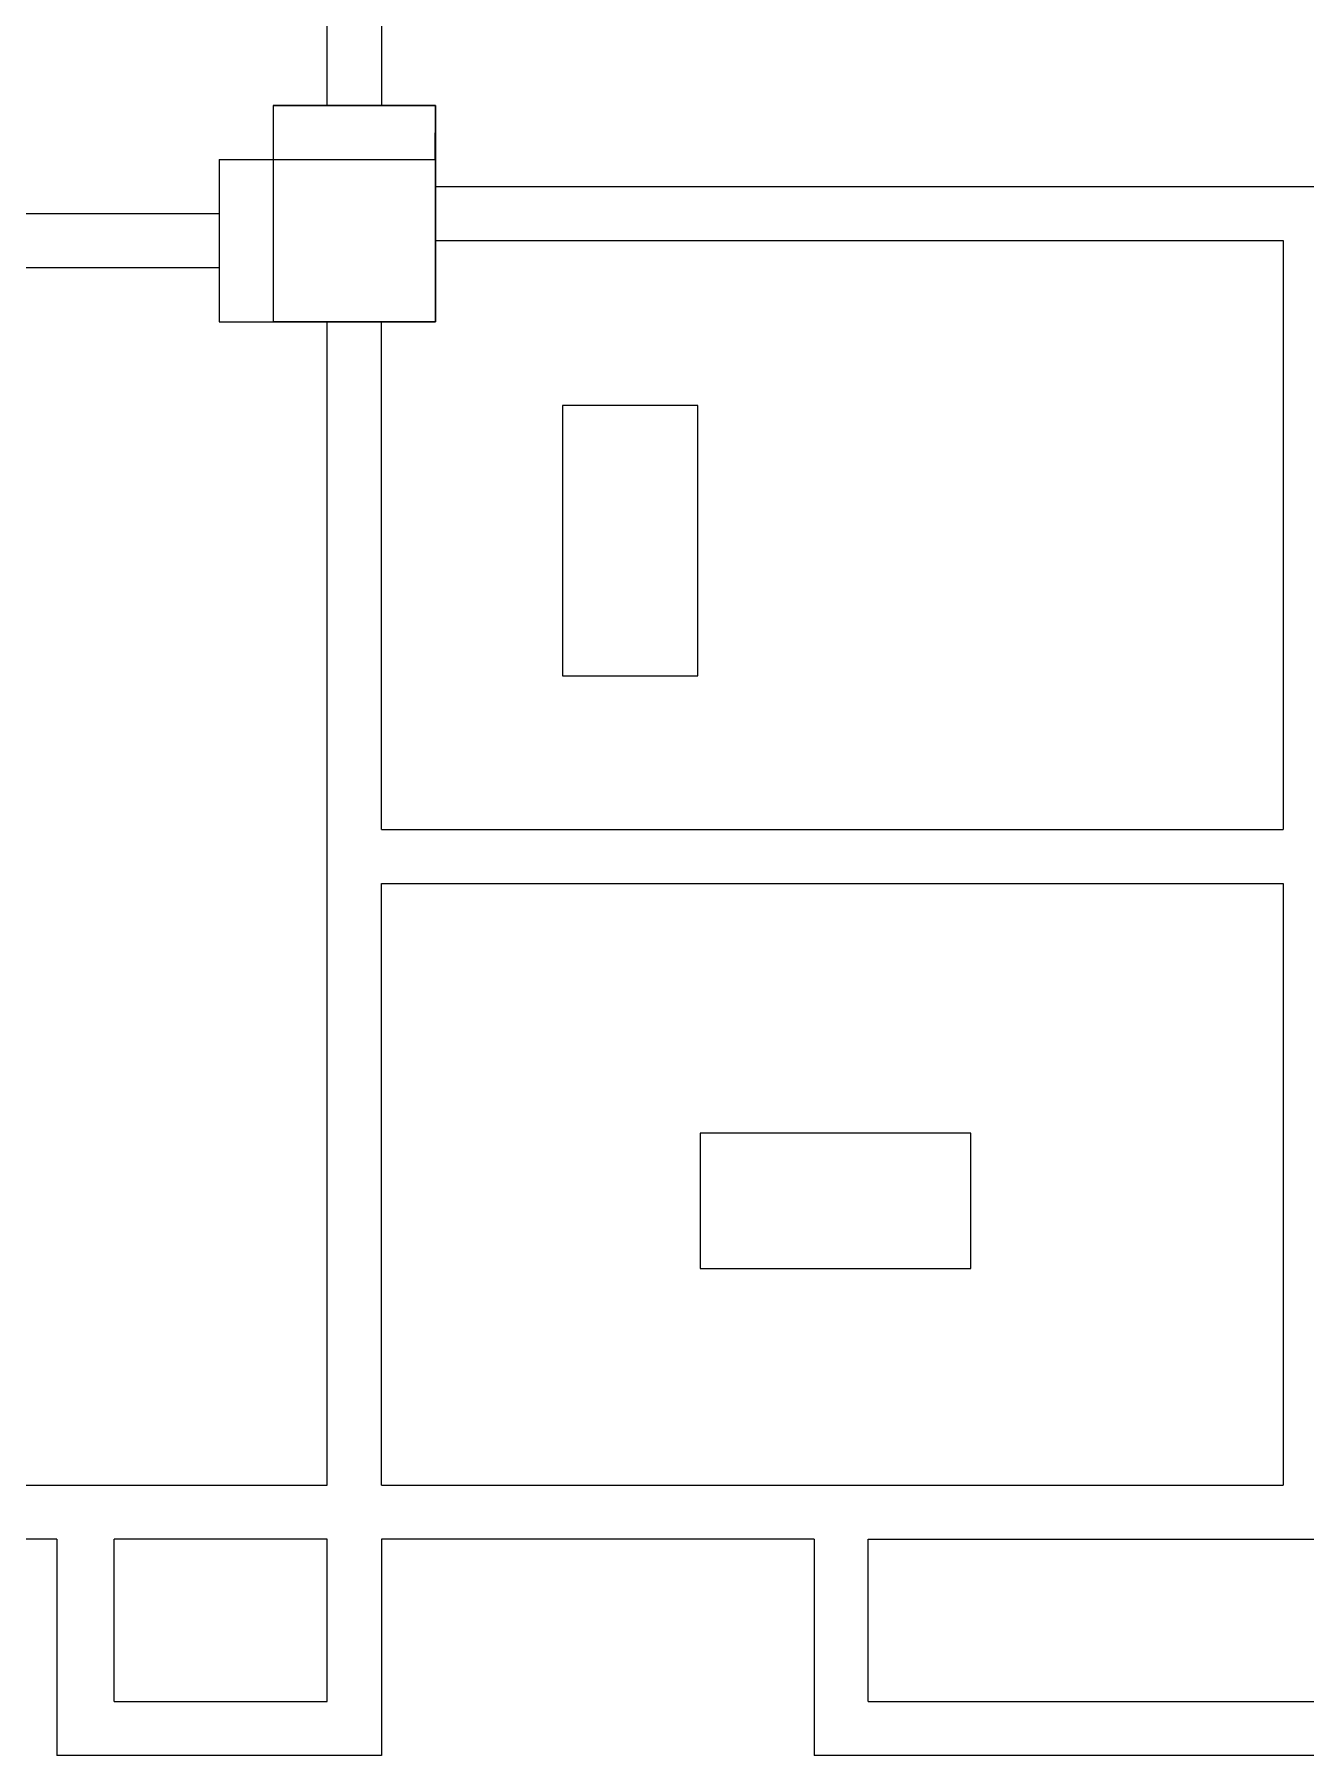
# Model space of a CAD drawing. Extents: x -19 to 297, y 0 to 420.
# Drawn here: x 222.46 to 234.21, y 235.02 to 250.93 of the extents above; entities that cross this region are included whole.
import ezdxf

# ---------------------------------------------------------------- set-up
doc = ezdxf.new("R2010")
doc.units = 0
doc.header["$MEASUREMENT"] = 0
doc.linetypes.add('K5LT_BASIC', pattern=[0])
doc.layers.add('Системный слой', color=7, linetype='Continuous')

# ---------------------------------------------------------------- blocks, each defined once
blk = doc.blocks.new('*U')
at = {"layer": 'Системный слой', "color": 5, "linetype": 'K5LT_BASIC'}
for p, q in [((226.167, 250.269), (224.667, 250.269)), ((224.667, 250.269), (224.667, 248.269)), ((226.167, 248.269), (226.167, 250.269)), ((224.667, 248.269), (226.167, 248.269)), ((228.591, 247.496), (227.341, 247.496)), ((227.341, 247.496), (227.341, 244.996)), ((228.591, 244.996), (228.591, 247.496)), ((227.341, 244.996), (228.591, 244.996)), ((231.115, 240.77), (228.615, 240.77)), ((228.615, 240.77), (228.615, 239.52)), ((231.115, 239.52), (231.115, 240.77)), ((228.615, 239.52), (231.115, 239.52))]:
    blk.add_line(p, q, dxfattribs=at)

msp = doc.modelspace()

# ---------------------------------------------------------------- linework, layer by layer
at = {"layer": 'Системный слой', "color": 5, "linetype": 'K5LT_BASIC'}
for p, q in [((225.167, 250.269), (225.167, 255.769)), ((225.667, 255.769), (225.667, 250.269)), ((224.667, 250.269), (226.167, 250.269)), ((224.667, 250.269), (224.667, 248.269)), ((226.167, 250.269), (225.167, 250.269)), ((226.166, 249.769), (226.167, 250.269)), ((226.167, 250.269), (226.167, 248.269)), ((226.167, 248.269), (226.167, 250.269)), ((224.167, 249.769), (224.167, 248.269)), ((224.167, 249.769), (226.167, 249.769)), ((226.167, 249.769), (226.167, 248.269)), ((226.166, 249.519), (240.166, 249.519)), ((218.167, 249.269), (224.167, 249.269)), ((226.167, 249.019), (234, 249.019)), ((234, 249.019), (234, 243.578)), ((224.167, 248.769), (218.167, 248.769)), ((224.167, 248.269), (226.167, 248.269)), ((226.167, 248.269), (224.667, 248.269)), ((225.417, 248.269), (224.667, 248.269)), ((225.167, 237.519), (225.167, 248.269)), ((225.667, 243.578), (225.667, 248.269)), ((225.667, 243.578), (234, 243.578)), ((225.667, 237.519), (225.667, 243.078)), ((225.667, 243.078), (234, 243.078)), ((234, 243.078), (234, 237.519)), ((218.667, 237.519), (225.167, 237.519)), ((225.667, 237.519), (234, 237.519)), ((222.667, 237.019), (218.667, 237.019)), ((222.667, 237.019), (222.667, 235.019)), ((223.197, 235.519), (223.197, 237.019)), ((225.167, 237.019), (223.197, 237.019)), ((225.167, 235.519), (225.167, 237.019)), ((225.667, 237.019), (225.667, 235.019)), ((229.667, 237.019), (225.667, 237.019)), ((229.667, 237.019), (229.667, 235.019)), ((230.167, 235.519), (230.167, 237.019)), ((230.167, 237.019), (240.667, 237.019)), ((223.197, 235.519), (225.167, 235.519)), ((230.167, 235.519), (242.167, 235.519)), ((225.667, 235.019), (222.667, 235.019)), ((242.667, 235.019), (229.667, 235.019))]:
    msp.add_line(p, q, dxfattribs=at)

# ---------------------------------------------------------------- block references
at = {"layer": 'Системный слой'}
msp.add_blockref('*U', (0, 0), dxfattribs=at)
msp.add_blockref('*U', (0, 0), dxfattribs=at)
msp.add_blockref('*U', (0, 0), dxfattribs=at)
msp.add_blockref('*U', (0, 0), dxfattribs=at)
msp.add_blockref('*U', (0, 0), dxfattribs=at)
msp.add_blockref('*U', (0, 0), dxfattribs=at)
msp.add_blockref('*U', (0, 0), dxfattribs=at)
msp.add_blockref('*U', (0, 0), dxfattribs=at)
msp.add_blockref('*U', (0, 0), dxfattribs=at)
msp.add_blockref('*U', (0, 0), dxfattribs=at)
msp.add_blockref('*U', (0, 0), dxfattribs=at)
msp.add_blockref('*U', (0, 0), dxfattribs=at)
msp.add_blockref('*U', (0, 0), dxfattribs=at)
msp.add_blockref('*U', (0, 0), dxfattribs=at)
msp.add_blockref('*U', (0, 0), dxfattribs=at)
msp.add_blockref('*U', (0, 0), dxfattribs=at)
msp.add_blockref('*U', (0, 0), dxfattribs=at)
msp.add_blockref('*U', (0, 0), dxfattribs=at)
msp.add_blockref('*U', (0, 0), dxfattribs=at)
msp.add_blockref('*U', (0, 0), dxfattribs=at)
msp.add_blockref('*U', (0, 0), dxfattribs=at)
msp.add_blockref('*U', (0, 0), dxfattribs=at)
msp.add_blockref('*U', (0, 0), dxfattribs=at)
msp.add_blockref('*U', (0, 0), dxfattribs=at)
msp.add_blockref('*U', (0, 0), dxfattribs=at)
msp.add_blockref('*U', (0, 0), dxfattribs=at)
msp.add_blockref('*U', (0, 0), dxfattribs=at)
msp.add_blockref('*U', (0, 0), dxfattribs=at)
msp.add_blockref('*U', (0, 0), dxfattribs=at)
msp.add_blockref('*U', (0, 0), dxfattribs=at)
msp.add_blockref('*U', (0, 0), dxfattribs=at)
msp.add_blockref('*U', (0, 0), dxfattribs=at)
msp.add_blockref('*U', (0, 0), dxfattribs=at)
msp.add_blockref('*U', (0, 0), dxfattribs=at)
msp.add_blockref('*U', (0, 0), dxfattribs=at)
msp.add_blockref('*U', (0, 0), dxfattribs=at)
msp.add_blockref('*U', (0, 0), dxfattribs=at)
msp.add_blockref('*U', (0, 0), dxfattribs=at)
msp.add_blockref('*U', (0, 0), dxfattribs=at)
msp.add_blockref('*U', (0, 0), dxfattribs=at)
msp.add_blockref('*U', (0, 0), dxfattribs=at)
msp.add_blockref('*U', (0, 0), dxfattribs=at)
msp.add_blockref('*U', (0, 0), dxfattribs=at)
msp.add_blockref('*U', (0, 0), dxfattribs=at)
msp.add_blockref('*U', (0, 0), dxfattribs=at)
msp.add_blockref('*U', (0, 0), dxfattribs=at)
msp.add_blockref('*U', (0, 0), dxfattribs=at)
msp.add_blockref('*U', (0, 0), dxfattribs=at)
msp.add_blockref('*U', (0, 0), dxfattribs=at)
msp.add_blockref('*U', (0, 0), dxfattribs=at)
msp.add_blockref('*U', (0, 0), dxfattribs=at)
msp.add_blockref('*U', (0, 0), dxfattribs=at)
msp.add_blockref('*U', (0, 0), dxfattribs=at)
msp.add_blockref('*U', (0, 0), dxfattribs=at)
msp.add_blockref('*U', (0, 0), dxfattribs=at)
msp.add_blockref('*U', (0, 0), dxfattribs=at)
msp.add_blockref('*U', (0, 0), dxfattribs=at)
msp.add_blockref('*U', (0, 0), dxfattribs=at)
msp.add_blockref('*U', (0, 0), dxfattribs=at)
msp.add_blockref('*U', (0, 0), dxfattribs=at)
msp.add_blockref('*U', (0, 0), dxfattribs=at)
msp.add_blockref('*U', (0, 0), dxfattribs=at)
msp.add_blockref('*U', (0, 0), dxfattribs=at)
msp.add_blockref('*U', (0, 0), dxfattribs=at)
msp.add_blockref('*U', (0, 0), dxfattribs=at)
msp.add_blockref('*U', (0, 0), dxfattribs=at)
msp.add_blockref('*U', (0, 0), dxfattribs=at)
msp.add_blockref('*U', (0, 0), dxfattribs=at)
msp.add_blockref('*U', (0, 0), dxfattribs=at)
msp.add_blockref('*U', (0, 0), dxfattribs=at)
msp.add_blockref('*U', (0, 0), dxfattribs=at)
msp.add_blockref('*U', (0, 0), dxfattribs=at)
msp.add_blockref('*U', (0, 0), dxfattribs=at)
msp.add_blockref('*U', (0, 0), dxfattribs=at)
msp.add_blockref('*U', (0, 0), dxfattribs=at)
msp.add_blockref('*U', (0, 0), dxfattribs=at)
msp.add_blockref('*U', (0, 0), dxfattribs=at)
msp.add_blockref('*U', (0, 0), dxfattribs=at)
msp.add_blockref('*U', (0, 0), dxfattribs=at)
msp.add_blockref('*U', (0, 0), dxfattribs=at)
msp.add_blockref('*U', (0, 0), dxfattribs=at)
msp.add_blockref('*U', (0, 0), dxfattribs=at)
msp.add_blockref('*U', (0, 0), dxfattribs=at)
msp.add_blockref('*U', (0, 0), dxfattribs=at)
msp.add_blockref('*U', (0, 0), dxfattribs=at)
msp.add_blockref('*U', (0, 0), dxfattribs=at)
msp.add_blockref('*U', (0, 0), dxfattribs=at)
msp.add_blockref('*U', (0, 0), dxfattribs=at)
msp.add_blockref('*U', (0, 0), dxfattribs=at)
msp.add_blockref('*U', (0, 0), dxfattribs=at)
msp.add_blockref('*U', (0, 0), dxfattribs=at)
msp.add_blockref('*U', (0, 0), dxfattribs=at)
msp.add_blockref('*U', (0, 0), dxfattribs=at)
msp.add_blockref('*U', (0, 0), dxfattribs=at)
msp.add_blockref('*U', (0, 0), dxfattribs=at)
msp.add_blockref('*U', (0, 0), dxfattribs=at)
msp.add_blockref('*U', (0, 0), dxfattribs=at)
msp.add_blockref('*U', (0, 0), dxfattribs=at)
msp.add_blockref('*U', (0, 0), dxfattribs=at)
msp.add_blockref('*U', (0, 0), dxfattribs=at)
msp.add_blockref('*U', (0, 0), dxfattribs=at)
msp.add_blockref('*U', (0, 0), dxfattribs=at)
msp.add_blockref('*U', (0, 0), dxfattribs=at)
msp.add_blockref('*U', (0, 0), dxfattribs=at)
msp.add_blockref('*U', (0, 0), dxfattribs=at)
msp.add_blockref('*U', (0, 0), dxfattribs=at)
msp.add_blockref('*U', (0, 0), dxfattribs=at)
msp.add_blockref('*U', (0, 0), dxfattribs=at)
msp.add_blockref('*U', (0, 0), dxfattribs=at)
msp.add_blockref('*U', (0, 0), dxfattribs=at)
msp.add_blockref('*U', (0, 0), dxfattribs=at)
msp.add_blockref('*U', (0, 0), dxfattribs=at)
msp.add_blockref('*U', (0, 0), dxfattribs=at)
msp.add_blockref('*U', (0, 0), dxfattribs=at)
msp.add_blockref('*U', (0, 0), dxfattribs=at)
msp.add_blockref('*U', (0, 0), dxfattribs=at)
msp.add_blockref('*U', (0, 0), dxfattribs=at)
msp.add_blockref('*U', (0, 0), dxfattribs=at)
msp.add_blockref('*U', (0, 0), dxfattribs=at)
msp.add_blockref('*U', (0, 0), dxfattribs=at)
msp.add_blockref('*U', (0, 0), dxfattribs=at)
msp.add_blockref('*U', (0, 0), dxfattribs=at)
msp.add_blockref('*U', (0, 0), dxfattribs=at)
msp.add_blockref('*U', (0, 0), dxfattribs=at)
msp.add_blockref('*U', (0, 0), dxfattribs=at)
msp.add_blockref('*U', (0, 0), dxfattribs=at)
msp.add_blockref('*U', (0, 0), dxfattribs=at)
msp.add_blockref('*U', (0, 0), dxfattribs=at)
msp.add_blockref('*U', (0, 0), dxfattribs=at)
msp.add_blockref('*U', (0, 0), dxfattribs=at)
msp.add_blockref('*U', (0, 0), dxfattribs=at)
msp.add_blockref('*U', (0, 0), dxfattribs=at)
msp.add_blockref('*U', (0, 0), dxfattribs=at)
msp.add_blockref('*U', (0, 0), dxfattribs=at)
msp.add_blockref('*U', (0, 0), dxfattribs=at)
msp.add_blockref('*U', (0, 0), dxfattribs=at)
msp.add_blockref('*U', (0, 0), dxfattribs=at)
msp.add_blockref('*U', (0, 0), dxfattribs=at)
msp.add_blockref('*U', (0, 0), dxfattribs=at)
msp.add_blockref('*U', (0, 0), dxfattribs=at)
msp.add_blockref('*U', (0, 0), dxfattribs=at)
msp.add_blockref('*U', (0, 0), dxfattribs=at)
msp.add_blockref('*U', (0, 0), dxfattribs=at)
msp.add_blockref('*U', (0, 0), dxfattribs=at)
msp.add_blockref('*U', (0, 0), dxfattribs=at)
msp.add_blockref('*U', (0, 0), dxfattribs=at)
msp.add_blockref('*U', (0, 0), dxfattribs=at)
msp.add_blockref('*U', (0, 0), dxfattribs=at)
msp.add_blockref('*U', (0, 0), dxfattribs=at)
msp.add_blockref('*U', (0, 0), dxfattribs=at)
msp.add_blockref('*U', (0, 0), dxfattribs=at)
msp.add_blockref('*U', (0, 0), dxfattribs=at)
msp.add_blockref('*U', (0, 0), dxfattribs=at)
msp.add_blockref('*U', (0, 0), dxfattribs=at)
msp.add_blockref('*U', (0, 0), dxfattribs=at)
msp.add_blockref('*U', (0, 0), dxfattribs=at)
msp.add_blockref('*U', (0, 0), dxfattribs=at)
msp.add_blockref('*U', (0, 0), dxfattribs=at)
msp.add_blockref('*U', (0, 0), dxfattribs=at)
msp.add_blockref('*U', (0, 0), dxfattribs=at)
msp.add_blockref('*U', (0, 0), dxfattribs=at)
msp.add_blockref('*U', (0, 0), dxfattribs=at)
msp.add_blockref('*U', (0, 0), dxfattribs=at)
msp.add_blockref('*U', (0, 0), dxfattribs=at)
msp.add_blockref('*U', (0, 0), dxfattribs=at)
msp.add_blockref('*U', (0, 0), dxfattribs=at)
msp.add_blockref('*U', (0, 0), dxfattribs=at)
msp.add_blockref('*U', (0, 0), dxfattribs=at)
msp.add_blockref('*U', (0, 0), dxfattribs=at)
msp.add_blockref('*U', (0, 0), dxfattribs=at)
msp.add_blockref('*U', (0, 0), dxfattribs=at)
msp.add_blockref('*U', (0, 0), dxfattribs=at)
msp.add_blockref('*U', (0, 0), dxfattribs=at)
msp.add_blockref('*U', (0, 0), dxfattribs=at)
msp.add_blockref('*U', (0, 0), dxfattribs=at)
msp.add_blockref('*U', (0, 0), dxfattribs=at)
msp.add_blockref('*U', (0, 0), dxfattribs=at)
msp.add_blockref('*U', (0, 0), dxfattribs=at)
msp.add_blockref('*U', (0, 0), dxfattribs=at)
msp.add_blockref('*U', (0, 0), dxfattribs=at)
msp.add_blockref('*U', (0, 0), dxfattribs=at)
msp.add_blockref('*U', (0, 0), dxfattribs=at)
msp.add_blockref('*U', (0, 0), dxfattribs=at)
msp.add_blockref('*U', (0, 0), dxfattribs=at)
msp.add_blockref('*U', (0, 0), dxfattribs=at)
msp.add_blockref('*U', (0, 0), dxfattribs=at)
msp.add_blockref('*U', (0, 0), dxfattribs=at)
msp.add_blockref('*U', (0, 0), dxfattribs=at)
msp.add_blockref('*U', (0, 0), dxfattribs=at)
msp.add_blockref('*U', (0, 0), dxfattribs=at)
msp.add_blockref('*U', (0, 0), dxfattribs=at)
msp.add_blockref('*U', (0, 0), dxfattribs=at)
msp.add_blockref('*U', (0, 0), dxfattribs=at)
msp.add_blockref('*U', (0, 0), dxfattribs=at)
msp.add_blockref('*U', (0, 0), dxfattribs=at)
msp.add_blockref('*U', (0, 0), dxfattribs=at)
msp.add_blockref('*U', (0, 0), dxfattribs=at)
msp.add_blockref('*U', (0, 0), dxfattribs=at)
msp.add_blockref('*U', (0, 0), dxfattribs=at)
msp.add_blockref('*U', (0, 0), dxfattribs=at)
msp.add_blockref('*U', (0, 0), dxfattribs=at)
msp.add_blockref('*U', (0, 0), dxfattribs=at)
msp.add_blockref('*U', (0, 0), dxfattribs=at)
msp.add_blockref('*U', (0, 0), dxfattribs=at)
msp.add_blockref('*U', (0, 0), dxfattribs=at)
msp.add_blockref('*U', (0, 0), dxfattribs=at)
msp.add_blockref('*U', (0, 0), dxfattribs=at)
msp.add_blockref('*U', (0, 0), dxfattribs=at)
msp.add_blockref('*U', (0, 0), dxfattribs=at)
msp.add_blockref('*U', (0, 0), dxfattribs=at)
msp.add_blockref('*U', (0, 0), dxfattribs=at)
msp.add_blockref('*U', (0, 0), dxfattribs=at)
msp.add_blockref('*U', (0, 0), dxfattribs=at)
msp.add_blockref('*U', (0, 0), dxfattribs=at)
msp.add_blockref('*U', (0, 0), dxfattribs=at)
msp.add_blockref('*U', (0, 0), dxfattribs=at)
msp.add_blockref('*U', (0, 0), dxfattribs=at)
msp.add_blockref('*U', (0, 0), dxfattribs=at)
msp.add_blockref('*U', (0, 0), dxfattribs=at)
msp.add_blockref('*U', (0, 0), dxfattribs=at)
msp.add_blockref('*U', (0, 0), dxfattribs=at)
msp.add_blockref('*U', (0, 0), dxfattribs=at)
msp.add_blockref('*U', (0, 0), dxfattribs=at)
msp.add_blockref('*U', (0, 0), dxfattribs=at)
msp.add_blockref('*U', (0, 0), dxfattribs=at)
msp.add_blockref('*U', (0, 0), dxfattribs=at)
msp.add_blockref('*U', (0, 0), dxfattribs=at)
msp.add_blockref('*U', (0, 0), dxfattribs=at)
msp.add_blockref('*U', (0, 0), dxfattribs=at)
msp.add_blockref('*U', (0, 0), dxfattribs=at)
msp.add_blockref('*U', (0, 0), dxfattribs=at)
msp.add_blockref('*U', (0, 0), dxfattribs=at)
msp.add_blockref('*U', (0, 0), dxfattribs=at)
msp.add_blockref('*U', (0, 0), dxfattribs=at)
msp.add_blockref('*U', (0, 0), dxfattribs=at)
msp.add_blockref('*U', (0, 0), dxfattribs=at)
msp.add_blockref('*U', (0, 0), dxfattribs=at)
msp.add_blockref('*U', (0, 0), dxfattribs=at)
msp.add_blockref('*U', (0, 0), dxfattribs=at)
msp.add_blockref('*U', (0, 0), dxfattribs=at)
msp.add_blockref('*U', (0, 0), dxfattribs=at)
msp.add_blockref('*U', (0, 0), dxfattribs=at)
msp.add_blockref('*U', (0, 0), dxfattribs=at)
msp.add_blockref('*U', (0, 0), dxfattribs=at)
msp.add_blockref('*U', (0, 0), dxfattribs=at)
msp.add_blockref('*U', (0, 0), dxfattribs=at)
msp.add_blockref('*U', (0, 0), dxfattribs=at)
msp.add_blockref('*U', (0, 0), dxfattribs=at)
msp.add_blockref('*U', (0, 0), dxfattribs=at)
msp.add_blockref('*U', (0, 0), dxfattribs=at)
msp.add_blockref('*U', (0, 0), dxfattribs=at)
msp.add_blockref('*U', (0, 0), dxfattribs=at)
msp.add_blockref('*U', (0, 0), dxfattribs=at)
msp.add_blockref('*U', (0, 0), dxfattribs=at)
msp.add_blockref('*U', (0, 0), dxfattribs=at)
msp.add_blockref('*U', (0, 0), dxfattribs=at)
msp.add_blockref('*U', (0, 0), dxfattribs=at)
msp.add_blockref('*U', (0, 0), dxfattribs=at)
msp.add_blockref('*U', (0, 0), dxfattribs=at)
msp.add_blockref('*U', (0, 0), dxfattribs=at)
msp.add_blockref('*U', (0, 0), dxfattribs=at)
msp.add_blockref('*U', (0, 0), dxfattribs=at)
msp.add_blockref('*U', (0, 0), dxfattribs=at)
msp.add_blockref('*U', (0, 0), dxfattribs=at)
msp.add_blockref('*U', (0, 0), dxfattribs=at)
msp.add_blockref('*U', (0, 0), dxfattribs=at)
msp.add_blockref('*U', (0, 0), dxfattribs=at)
msp.add_blockref('*U', (0, 0), dxfattribs=at)
msp.add_blockref('*U', (0, 0), dxfattribs=at)
msp.add_blockref('*U', (0, 0), dxfattribs=at)
msp.add_blockref('*U', (0, 0), dxfattribs=at)
msp.add_blockref('*U', (0, 0), dxfattribs=at)
msp.add_blockref('*U', (0, 0), dxfattribs=at)
msp.add_blockref('*U', (0, 0), dxfattribs=at)
msp.add_blockref('*U', (0, 0), dxfattribs=at)
msp.add_blockref('*U', (0, 0), dxfattribs=at)
msp.add_blockref('*U', (0, 0), dxfattribs=at)
msp.add_blockref('*U', (0, 0), dxfattribs=at)
msp.add_blockref('*U', (0, 0), dxfattribs=at)
msp.add_blockref('*U', (0, 0), dxfattribs=at)
msp.add_blockref('*U', (0, 0), dxfattribs=at)
msp.add_blockref('*U', (0, 0), dxfattribs=at)
msp.add_blockref('*U', (0, 0), dxfattribs=at)
msp.add_blockref('*U', (0, 0), dxfattribs=at)
msp.add_blockref('*U', (0, 0), dxfattribs=at)
msp.add_blockref('*U', (0, 0), dxfattribs=at)
msp.add_blockref('*U', (0, 0), dxfattribs=at)
msp.add_blockref('*U', (0, 0), dxfattribs=at)
msp.add_blockref('*U', (0, 0), dxfattribs=at)
msp.add_blockref('*U', (0, 0), dxfattribs=at)
msp.add_blockref('*U', (0, 0), dxfattribs=at)
msp.add_blockref('*U', (0, 0), dxfattribs=at)
msp.add_blockref('*U', (0, 0), dxfattribs=at)
msp.add_blockref('*U', (0, 0), dxfattribs=at)
msp.add_blockref('*U', (0, 0), dxfattribs=at)
msp.add_blockref('*U', (0, 0), dxfattribs=at)
msp.add_blockref('*U', (0, 0), dxfattribs=at)
msp.add_blockref('*U', (0, 0), dxfattribs=at)
msp.add_blockref('*U', (0, 0), dxfattribs=at)
msp.add_blockref('*U', (0, 0), dxfattribs=at)
msp.add_blockref('*U', (0, 0), dxfattribs=at)
msp.add_blockref('*U', (0, 0), dxfattribs=at)
msp.add_blockref('*U', (0, 0), dxfattribs=at)
msp.add_blockref('*U', (0, 0), dxfattribs=at)
msp.add_blockref('*U', (0, 0), dxfattribs=at)
msp.add_blockref('*U', (0, 0), dxfattribs=at)
msp.add_blockref('*U', (0, 0), dxfattribs=at)
msp.add_blockref('*U', (0, 0), dxfattribs=at)
msp.add_blockref('*U', (0, 0), dxfattribs=at)
msp.add_blockref('*U', (0, 0), dxfattribs=at)
msp.add_blockref('*U', (0, 0), dxfattribs=at)
msp.add_blockref('*U', (0, 0), dxfattribs=at)
msp.add_blockref('*U', (0, 0), dxfattribs=at)
msp.add_blockref('*U', (0, 0), dxfattribs=at)
msp.add_blockref('*U', (0, 0), dxfattribs=at)
msp.add_blockref('*U', (0, 0), dxfattribs=at)
msp.add_blockref('*U', (0, 0), dxfattribs=at)
msp.add_blockref('*U', (0, 0), dxfattribs=at)
msp.add_blockref('*U', (0, 0), dxfattribs=at)
msp.add_blockref('*U', (0, 0), dxfattribs=at)
msp.add_blockref('*U', (0, 0), dxfattribs=at)
msp.add_blockref('*U', (0, 0), dxfattribs=at)
msp.add_blockref('*U', (0, 0), dxfattribs=at)
msp.add_blockref('*U', (0, 0), dxfattribs=at)
msp.add_blockref('*U', (0, 0), dxfattribs=at)
msp.add_blockref('*U', (0, 0), dxfattribs=at)
msp.add_blockref('*U', (0, 0), dxfattribs=at)
msp.add_blockref('*U', (0, 0), dxfattribs=at)
msp.add_blockref('*U', (0, 0), dxfattribs=at)
msp.add_blockref('*U', (0, 0), dxfattribs=at)
msp.add_blockref('*U', (0, 0), dxfattribs=at)
msp.add_blockref('*U', (0, 0), dxfattribs=at)
msp.add_blockref('*U', (0, 0), dxfattribs=at)
msp.add_blockref('*U', (0, 0), dxfattribs=at)
msp.add_blockref('*U', (0, 0), dxfattribs=at)
msp.add_blockref('*U', (0, 0), dxfattribs=at)
msp.add_blockref('*U', (0, 0), dxfattribs=at)
msp.add_blockref('*U', (0, 0), dxfattribs=at)
msp.add_blockref('*U', (0, 0), dxfattribs=at)
msp.add_blockref('*U', (0, 0), dxfattribs=at)
msp.add_blockref('*U', (0, 0), dxfattribs=at)
msp.add_blockref('*U', (0, 0), dxfattribs=at)
msp.add_blockref('*U', (0, 0), dxfattribs=at)
msp.add_blockref('*U', (0, 0), dxfattribs=at)
msp.add_blockref('*U', (0, 0), dxfattribs=at)
msp.add_blockref('*U', (0, 0), dxfattribs=at)
msp.add_blockref('*U', (0, 0), dxfattribs=at)
msp.add_blockref('*U', (0, 0), dxfattribs=at)
msp.add_blockref('*U', (0, 0), dxfattribs=at)
msp.add_blockref('*U', (0, 0), dxfattribs=at)
msp.add_blockref('*U', (0, 0), dxfattribs=at)
msp.add_blockref('*U', (0, 0), dxfattribs=at)
msp.add_blockref('*U', (0, 0), dxfattribs=at)
msp.add_blockref('*U', (0, 0), dxfattribs=at)
msp.add_blockref('*U', (0, 0), dxfattribs=at)
msp.add_blockref('*U', (0, 0), dxfattribs=at)
msp.add_blockref('*U', (0, 0), dxfattribs=at)
msp.add_blockref('*U', (0, 0), dxfattribs=at)
msp.add_blockref('*U', (0, 0), dxfattribs=at)
msp.add_blockref('*U', (0, 0), dxfattribs=at)
msp.add_blockref('*U', (0, 0), dxfattribs=at)
msp.add_blockref('*U', (0, 0), dxfattribs=at)
msp.add_blockref('*U', (0, 0), dxfattribs=at)
msp.add_blockref('*U', (0, 0), dxfattribs=at)
msp.add_blockref('*U', (0, 0), dxfattribs=at)
msp.add_blockref('*U', (0, 0), dxfattribs=at)
msp.add_blockref('*U', (0, 0), dxfattribs=at)
msp.add_blockref('*U', (0, 0), dxfattribs=at)
msp.add_blockref('*U', (0, 0), dxfattribs=at)
msp.add_blockref('*U', (0, 0), dxfattribs=at)
msp.add_blockref('*U', (0, 0), dxfattribs=at)
msp.add_blockref('*U', (0, 0), dxfattribs=at)
msp.add_blockref('*U', (0, 0), dxfattribs=at)
msp.add_blockref('*U', (0, 0), dxfattribs=at)
msp.add_blockref('*U', (0, 0), dxfattribs=at)
msp.add_blockref('*U', (0, 0), dxfattribs=at)
msp.add_blockref('*U', (0, 0), dxfattribs=at)
msp.add_blockref('*U', (0, 0), dxfattribs=at)
msp.add_blockref('*U', (0, 0), dxfattribs=at)
msp.add_blockref('*U', (0, 0), dxfattribs=at)
msp.add_blockref('*U', (0, 0), dxfattribs=at)
msp.add_blockref('*U', (0, 0), dxfattribs=at)
msp.add_blockref('*U', (0, 0), dxfattribs=at)
msp.add_blockref('*U', (0, 0), dxfattribs=at)
msp.add_blockref('*U', (0, 0), dxfattribs=at)
msp.add_blockref('*U', (0, 0), dxfattribs=at)
msp.add_blockref('*U', (0, 0), dxfattribs=at)
msp.add_blockref('*U', (0, 0), dxfattribs=at)
msp.add_blockref('*U', (0, 0), dxfattribs=at)
msp.add_blockref('*U', (0, 0), dxfattribs=at)
msp.add_blockref('*U', (0, 0), dxfattribs=at)
msp.add_blockref('*U', (0, 0), dxfattribs=at)
msp.add_blockref('*U', (0, 0), dxfattribs=at)
msp.add_blockref('*U', (0, 0), dxfattribs=at)
msp.add_blockref('*U', (0, 0), dxfattribs=at)
msp.add_blockref('*U', (0, 0), dxfattribs=at)
msp.add_blockref('*U', (0, 0), dxfattribs=at)
msp.add_blockref('*U', (0, 0), dxfattribs=at)
msp.add_blockref('*U', (0, 0), dxfattribs=at)
msp.add_blockref('*U', (0, 0), dxfattribs=at)
msp.add_blockref('*U', (0, 0), dxfattribs=at)
msp.add_blockref('*U', (0, 0), dxfattribs=at)
msp.add_blockref('*U', (0, 0), dxfattribs=at)
msp.add_blockref('*U', (0, 0), dxfattribs=at)
msp.add_blockref('*U', (0, 0), dxfattribs=at)
msp.add_blockref('*U', (0, 0), dxfattribs=at)
msp.add_blockref('*U', (0, 0), dxfattribs=at)
msp.add_blockref('*U', (0, 0), dxfattribs=at)
msp.add_blockref('*U', (0, 0), dxfattribs=at)
msp.add_blockref('*U', (0, 0), dxfattribs=at)
msp.add_blockref('*U', (0, 0), dxfattribs=at)
msp.add_blockref('*U', (0, 0), dxfattribs=at)
msp.add_blockref('*U', (0, 0), dxfattribs=at)
msp.add_blockref('*U', (0, 0), dxfattribs=at)
msp.add_blockref('*U', (0, 0), dxfattribs=at)
msp.add_blockref('*U', (0, 0), dxfattribs=at)
msp.add_blockref('*U', (0, 0), dxfattribs=at)
msp.add_blockref('*U', (0, 0), dxfattribs=at)
msp.add_blockref('*U', (0, 0), dxfattribs=at)
msp.add_blockref('*U', (0, 0), dxfattribs=at)
msp.add_blockref('*U', (0, 0), dxfattribs=at)
msp.add_blockref('*U', (0, 0), dxfattribs=at)
msp.add_blockref('*U', (0, 0), dxfattribs=at)
msp.add_blockref('*U', (0, 0), dxfattribs=at)
msp.add_blockref('*U', (0, 0), dxfattribs=at)
msp.add_blockref('*U', (0, 0), dxfattribs=at)
msp.add_blockref('*U', (0, 0), dxfattribs=at)
msp.add_blockref('*U', (0, 0), dxfattribs=at)
msp.add_blockref('*U', (0, 0), dxfattribs=at)
msp.add_blockref('*U', (0, 0), dxfattribs=at)
msp.add_blockref('*U', (0, 0), dxfattribs=at)
msp.add_blockref('*U', (0, 0), dxfattribs=at)
msp.add_blockref('*U', (0, 0), dxfattribs=at)
msp.add_blockref('*U', (0, 0), dxfattribs=at)
msp.add_blockref('*U', (0, 0), dxfattribs=at)
msp.add_blockref('*U', (0, 0), dxfattribs=at)
msp.add_blockref('*U', (0, 0), dxfattribs=at)
msp.add_blockref('*U', (0, 0), dxfattribs=at)
msp.add_blockref('*U', (0, 0), dxfattribs=at)
msp.add_blockref('*U', (0, 0), dxfattribs=at)
msp.add_blockref('*U', (0, 0), dxfattribs=at)
msp.add_blockref('*U', (0, 0), dxfattribs=at)
msp.add_blockref('*U', (0, 0), dxfattribs=at)
msp.add_blockref('*U', (0, 0), dxfattribs=at)
msp.add_blockref('*U', (0, 0), dxfattribs=at)
msp.add_blockref('*U', (0, 0), dxfattribs=at)
msp.add_blockref('*U', (0, 0), dxfattribs=at)
msp.add_blockref('*U', (0, 0), dxfattribs=at)
msp.add_blockref('*U', (0, 0), dxfattribs=at)
msp.add_blockref('*U', (0, 0), dxfattribs=at)

doc.saveas('drawing.dxf')
